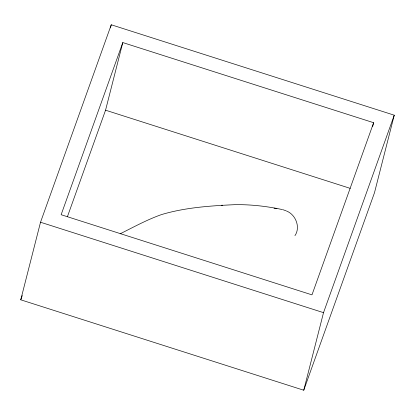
<?xml version="1.0" encoding="UTF-8"?>
<svg xmlns="http://www.w3.org/2000/svg" width="415" height="415" viewBox="0 0 415 415"><rect width="100%" height="100%" fill="white"/><g stroke="black" fill="none" stroke-linecap="round" stroke-linejoin="round"><path stroke-width="0.62" d="M20.75 299.812L40.525 222.238L111.251 24.77L394.25 115.188L374.475 192.762L303.749 390.23L20.75 299.812L22.28 295.547M110.457 27.898L111.251 24.77M67.432 216.651L105.56 110.193L122.799 42.569L373.635 122.71L372.68 126.466M303.749 390.23L323.518 312.656L394.25 115.188M122.799 42.569L61.135 214.721L311.976 294.863L373.635 122.71M294.94 235.658C300.792 227.285 295.656 214.431 286.417 210.981M120.148 233.806C133.739 227.021 147.133 219.654 161.492 214.586C185.329 207.469 210.421 205.814 235.149 204.657C251.059 204.46 266.985 206.271 282.527 209.617M221.511 205.249L222.616 205.202M274.087 208.185L276.914 208.454M105.56 110.193L350.234 188.369M40.525 222.238L323.518 312.656M283.134 209.767L285.914 210.747"/></g></svg>
